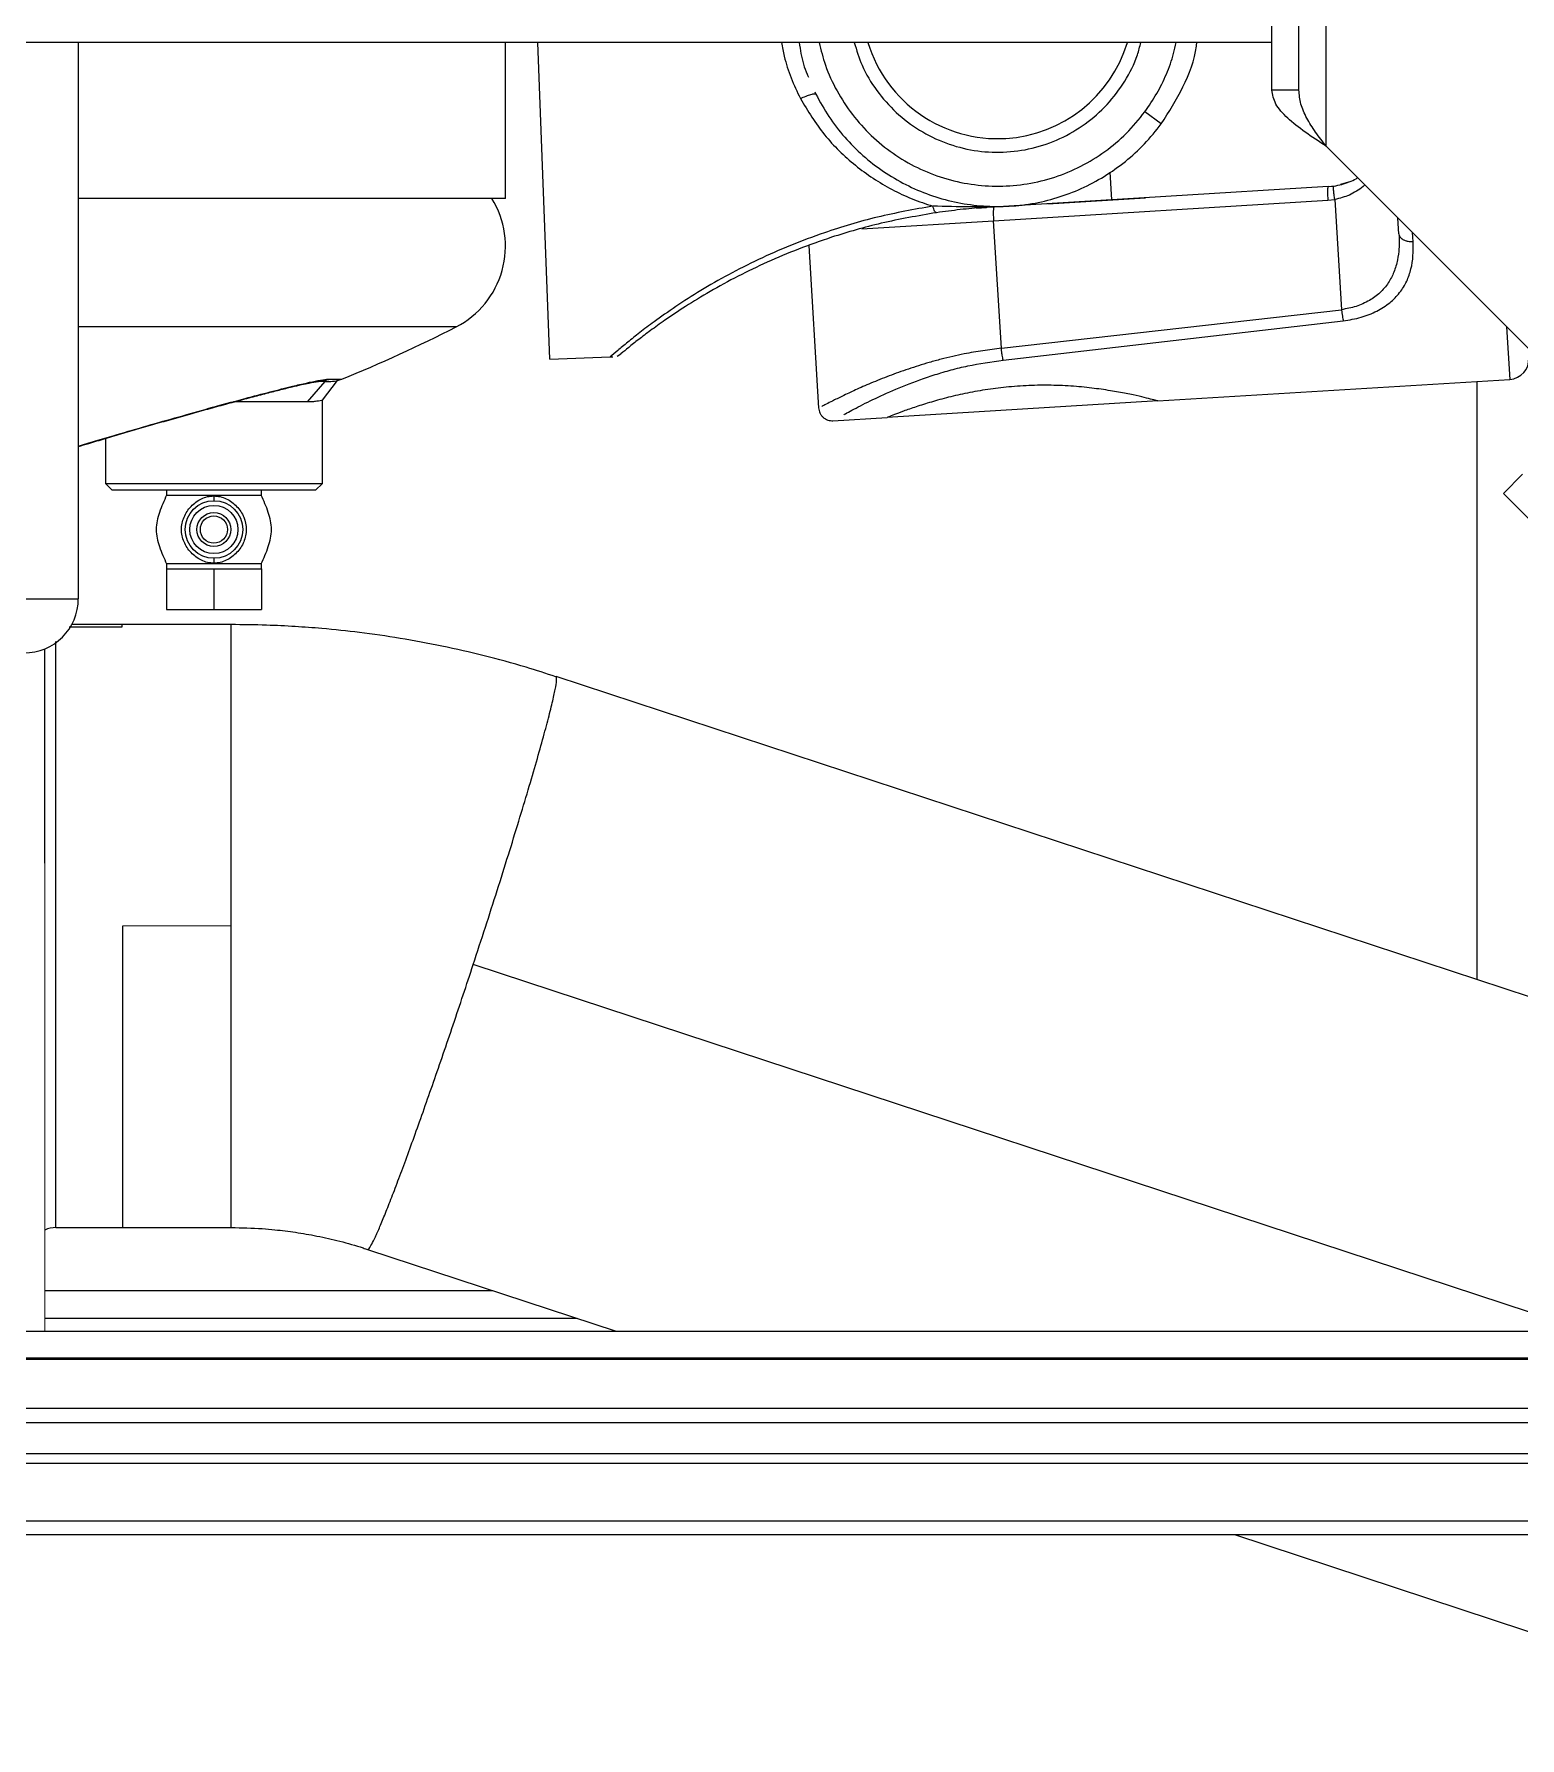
# Model space of a CAD drawing. Header units: millimetres. Extents: x -16985 to -606, y 2122 to 9380.
# Drawn here: x -10099.3 to -9880.2, y 4728.2 to 4979.4 of the extents above; entities that cross this region are included whole.
import ezdxf

# ---------------------------------------------------------------- set-up
doc = ezdxf.new("R2010")
doc.units = ezdxf.units.MM
doc.linetypes.add('K5LT32768', pattern=[0])
doc.linetypes.add('K5LT_THIN', pattern=[0])

msp = doc.modelspace()

# ---------------------------------------------------------------- linework, layer by layer
at = {"color": 7, "linetype": 'K5LT_THIN', "lineweight": 18}
for p, q in [((-9908.77, 4962.9), (-9908.77, 5047.69)), ((-9916.77, 4971.19), (-9916.77, 4980.69)), ((-9912.77, 4971.19), (-9912.77, 4980.69)), ((-9916.77, 4978.19), (-11199.55, 4978.19)), ((-10092.8, 4978.19), (-10092.8, 4896.19)), ((-10029.8, 4955.19), (-10029.8, 4978.19)), ((-10023.27, 4931.49), (-10025.03, 4978.19)), ((-10023.27, 4931.49), (-10025.03, 4978.19)), ((-9912.77, 4971.19), (-9916.77, 4971.19)), ((-9933.09, 4966.18), (-9935.5, 4967.96)), ((-9877.16, 4931.29), (-9908.77, 4962.9)), ((-9940.65, 4959.06), (-9940.4, 4954.99)), ((-9908.46, 4956.94), (-9956.35, 4954.01)), ((-9908.46, 4956.94), (-9956.35, 4954.01)), ((-9907.96, 4957), (-9907.61, 4957.03)), ((-9907.96, 4957), (-9907.61, 4957.03)), ((-10029.8, 4955.19), (-10092.8, 4955.19)), ((-9957.81, 4951.92), (-9908.51, 4954.94)), ((-9957.81, 4951.92), (-9908.51, 4954.94)), ((-9956.36, 4954.01), (-9955.73, 4954.05)), ((-9949.81, 4954.41), (-9935.41, 4955.3)), ((-9908.51, 4954.94), (-9907.49, 4955.04)), ((-9908.51, 4954.94), (-9907.49, 4955.04)), ((-9907.49, 4955.04), (-9906.5, 4938.8)), ((-9907.49, 4955.04), (-9906.5, 4938.8)), ((-9960.3, 4953.77), (-9958.85, 4953.86)), ((-9956.66, 4933.11), (-9957.81, 4951.92)), ((-9956.66, 4933.11), (-9957.81, 4951.92)), ((-9898.02, 4949.99), (-9898.16, 4952.29)), ((-9898.02, 4949.99), (-9898.16, 4952.29)), ((-9897.98, 4949.76), (-9898, 4948.08)), ((-9897.98, 4949.76), (-9898, 4948.08)), ((-9895.94, 4948.82), (-9896.02, 4950.16)), ((-9895.94, 4948.82), (-9896.02, 4950.16)), ((-9985.07, 4948.27), (-9983.61, 4924.29)), ((-9985.07, 4948.27), (-9983.61, 4924.29)), ((-9956.66, 4933.11), (-9906.5, 4938.8)), ((-9956.66, 4933.11), (-9906.5, 4938.8)), ((-9956.38, 4931.37), (-9906.22, 4937.15)), ((-9956.38, 4931.37), (-9906.22, 4937.15)), ((-10023.27, 4931.49), (-10014.35, 4931.83)), ((-10023.27, 4931.49), (-10014.35, 4931.83)), ((-10014.35, 4931.83), (-10013.96, 4931.84)), ((-10014.35, 4931.83), (-10013.96, 4931.84)), ((-10013.32, 4931.97), (-10012.76, 4932.3)), ((-10056.44, 4928.19), (-10059.02, 4925.19)), ((-10055.83, 4928.19), (-10057.84, 4928.19)), ((-10056.8, 4925.45), (-10054.56, 4928.35)), ((-9933.58, 4925.35), (-9881.67, 4928.53)), ((-9933.58, 4925.35), (-9881.67, 4928.53)), ((-9886.55, 4928.23), (-9886.55, 4840.02)), ((-10059.02, 4925.19), (-10069.89, 4925.19)), ((-10056.8, 4913.19), (-10056.8, 4925.45)), ((-9933.58, 4925.35), (-9973.5, 4922.91)), ((-9981.49, 4922.42), (-9973.5, 4922.91)), ((-9981.49, 4922.42), (-9973.5, 4922.91)), ((-10088.8, 4919.81), (-10088.8, 4913.19)), ((-9882.62, 4911.7), (-9879.79, 4914.53)), ((-10088.8, 4913.19), (-10087.8, 4912.19)), ((-10088.8, 4913.19), (-10056.8, 4913.19)), ((-10057.8, 4912.19), (-10087.8, 4912.19)), ((-10079.8, 4912.19), (-10079.8, 4911.39)), ((-10072.8, 4911.39), (-10079.72, 4911.39)), ((-10072.8, 4911.34), (-10072.8, 4911.39)), ((-10065.85, 4911.39), (-10072.8, 4911.39)), ((-10065.8, 4911.39), (-10065.8, 4912.19)), ((-10057.8, 4912.19), (-10056.8, 4913.19)), ((-9862.39, 4891.47), (-9882.62, 4911.7)), ((-10079.8, 4901.39), (-10079.8, 4900.59)), ((-10079.76, 4901.39), (-10072.8, 4901.39)), ((-10072.8, 4902.14), (-10072.8, 4901.43)), ((-10072.8, 4901.43), (-10072.8, 4901.39)), ((-10072.8, 4901.39), (-10065.89, 4901.39)), ((-10065.8, 4900.59), (-10065.8, 4901.39)), ((-10079.8, 4900.59), (-10079.8, 4894.59)), ((-10079.8, 4900.59), (-10076.3, 4900.59)), ((-10076.3, 4900.59), (-10072.8, 4900.59)), ((-10072.8, 4900.59), (-10072.8, 4894.59)), ((-10072.8, 4900.59), (-10069.3, 4900.59)), ((-10069.3, 4900.59), (-10065.8, 4900.59)), ((-10065.8, 4900.59), (-10065.8, 4894.59)), ((-10100.8, 4896.19), (-10092.8, 4896.19)), ((-10079.8, 4894.59), (-10072.8, 4894.59)), ((-10072.8, 4894.59), (-10065.8, 4894.59)), ((-10086.31, 4892.37), (-10093.78, 4892.36)), ((-10070.24, 4892.37), (-10086.31, 4892.37)), ((-9803.44, 4812.67), (-10022.34, 4884.7)), ((-10070.24, 4847.94), (-10086.29, 4847.93)), ((-10096.13, 4803.46), (-10086.28, 4803.47)), ((-10086.28, 4803.47), (-10070.23, 4803.47)), ((-10050.13, 4800.25), (-10013.46, 4788.19)), ((-10097.73, 4794.19), (-10031.69, 4794.19)), ((-11161.16, 4788.19), (-9465.95, 4788.19)), ((-9604.81, 4784.19), (-11139.55, 4784.19)), ((-9604.81, 4784.02), (-11139.55, 4784.02)), ((-9413.55, 4770.09), (-11213.55, 4770.09)), ((-9413.55, 4768.7), (-11213.55, 4768.7)), ((-9413.55, 4760.19), (-11213.55, 4760.19)), ((-11213.55, 4758.19), (-9413.55, 4758.19)), ((-9922.29, 4758.19), (-9831.23, 4728.22))]:
    msp.add_line(p, q, dxfattribs=at)
at = {"color": 8, "linetype": 'K5LT32768', "lineweight": 15, "true_color": 0x808080}
for p, q in [((-9984.18, 4970.93), (-9984.02, 4970.58)), ((-9984.18, 4970.93), (-9984.02, 4970.58)), ((-9908.46, 4956.94), (-9907.96, 4957)), ((-9908.46, 4956.94), (-9907.96, 4957)), ((-9905.46, 4957.6), (-9906.66, 4957.28)), ((-9905.46, 4957.6), (-9906.66, 4957.28)), ((-9977.22, 4950.73), (-9957.81, 4951.92)), ((-9977.22, 4950.73), (-9957.81, 4951.92)), ((-10037.07, 4936.28), (-10092.8, 4936.28)), ((-9882.15, 4936.28), (-9881.68, 4928.53)), ((-9882.15, 4936.28), (-9881.68, 4928.53)), ((-10056.01, 4928.55), (-10053.95, 4928.55)), ((-9983.58, 4924.31), (-9983.61, 4924.3)), ((-9983.58, 4924.31), (-9983.61, 4924.3)), ((-10094.15, 4892.05), (-10086.31, 4892.05)), ((-10086.31, 4892.05), (-10086.31, 4892.37)), ((-9870.34, 4788.19), (-10034.56, 4842.23)), ((-10097.73, 4790.09), (-10019.23, 4790.09)), ((-9604.81, 4776.77), (-11213.55, 4776.77)), ((-9604.81, 4774.66), (-11213.55, 4774.66))]:
    msp.add_line(p, q, dxfattribs=at)
at = {"color": 7, "linetype": 'K5LT_THIN', "const_width": 0.18}
for points in [[(-9895.94, 4948.82), (-9896.33, 4948.82), (-9896.71, 4948.87), (-9897.06, 4948.97), (-9897.38, 4949.11), (-9897.64, 4949.29), (-9897.83, 4949.5), (-9897.96, 4949.74), (-9898.02, 4949.99)], [(-9895.94, 4948.82), (-9896.33, 4948.82), (-9896.71, 4948.87), (-9897.06, 4948.97), (-9897.38, 4949.11), (-9897.64, 4949.29), (-9897.83, 4949.5), (-9897.96, 4949.74), (-9898.02, 4949.99)], [(-10055.83, 4928.19), (-10055.59, 4928.19), (-10055.53, 4928.2)], [(-10072.8, 4911.34), (-10072.8, 4911.19), (-10072.8, 4911.05), (-10072.8, 4910.93), (-10072.8, 4910.83), (-10072.8, 4910.75), (-10072.8, 4910.69), (-10072.8, 4910.65), (-10072.8, 4910.64)], [(-10097.73, 4788.19), (-10097.73, 4789.08), (-10097.73, 4790.67), (-10097.73, 4792.61), (-10097.73, 4794.87), (-10097.73, 4797.44), (-10097.73, 4800.31), (-10097.73, 4803.46), (-10097.73, 4806.86), (-10097.73, 4810.51), (-10097.73, 4814.38), (-10097.73, 4818.45), (-10097.74, 4822.68), (-10097.74, 4827.07), (-10097.74, 4831.58), (-10097.74, 4836.18), (-10097.74, 4840.85), (-10097.74, 4845.57), (-10097.74, 4850.3), (-10097.74, 4855.01), (-10097.75, 4859.68), (-10097.75, 4864.29), (-10097.75, 4868.79), (-10097.75, 4873.18), (-10097.75, 4877.42), (-10097.75, 4881.48), (-10097.75, 4885.35), (-10097.75, 4888.79)]]:
    msp.add_lwpolyline(points, dxfattribs=at)
at = {"color": 7, "linetype": 'K5LT_THIN', "lineweight": 18}
for radius in [4.25, 3.55, 2.5, 2]:
    msp.add_circle((-10072.8, 4906.39), radius, dxfattribs=at)
for centre, radius, start, end in [((-9957.2, 4984.02), 20, 196.952, 273.5002), ((-9957.2, 4984.02), 20, 273.4998, 343.048), ((-10043.15, 4948.16), 13.35, 297.1225, 31.7714), ((-10132.8, 5123.19), 210, 292.0542, 297.1225), ((-9881.86, 4931.52), 3, 273.5187, 3.5), ((-10057.84, 4932.95), 4.76, 270.0175, 292.6121), ((-10055.83, 4933.19), 5, 284.2178, 292.0542), ((-10100.8, 4896.19), 8, 270, 0), ((-10096.11, 4799.46), 4, 89.9239, 114.2722)]:
    msp.add_arc(centre, radius, start, end, dxfattribs=at)
for points, knots in [([(-9989.07, 4978.19), (-9988.95, 4977.51), (-9988.63, 4975.73), (-9987.73, 4972.94), (-9986.78, 4970.94), (-9986.3, 4969.94)], [0, 0, 0, 0, 0.235458, 0.617704, 1, 1, 1, 1]), ([(-9989.07, 4978.19), (-9988.95, 4977.51), (-9988.63, 4975.73), (-9987.73, 4972.94), (-9986.78, 4970.94), (-9986.3, 4969.94)], [0, 0, 0, 0, 0.235458, 0.617704, 1, 1, 1, 1]), ([(-9983.52, 4978.19), (-9983.25, 4977.07), (-9982.65, 4974.6), (-9980.98, 4971.02), (-9978.71, 4967.52), (-9975.92, 4964.41), (-9972.69, 4961.77), (-9969.09, 4959.65), (-9965.21, 4958.12), (-9961.13, 4957.2), (-9956.97, 4956.91), (-9952.81, 4957.27), (-9948.75, 4958.26), (-9944.89, 4959.87), (-9941.34, 4962.05), (-9938.12, 4964.72), (-9936.37, 4966.88), (-9935.5, 4967.96)], [0, 0, 0, 0, 0.055953, 0.123385, 0.190817, 0.258249, 0.325681, 0.393113, 0.460544, 0.527976, 0.595408, 0.66284, 0.730272, 0.797704, 0.865136, 0.932568, 1, 1, 1, 1]), ([(-9983.52, 4978.19), (-9983.25, 4977.07), (-9982.65, 4974.6), (-9980.98, 4971.02), (-9978.71, 4967.52), (-9975.92, 4964.41), (-9972.69, 4961.77), (-9969.09, 4959.65), (-9965.21, 4958.12), (-9961.13, 4957.2), (-9956.97, 4956.91), (-9952.81, 4957.27), (-9948.75, 4958.26), (-9944.89, 4959.87), (-9941.34, 4962.05), (-9938.12, 4964.72), (-9936.37, 4966.88), (-9935.5, 4967.96)], [0, 0, 0, 0, 0.055953, 0.123385, 0.190817, 0.258249, 0.325681, 0.393113, 0.460544, 0.527976, 0.595408, 0.66284, 0.730272, 0.797704, 0.865136, 0.932568, 1, 1, 1, 1]), ([(-9978.35, 4978.19), (-9978.01, 4977.05), (-9977.25, 4974.54), (-9975.12, 4971.04), (-9972.26, 4967.78), (-9968.8, 4965.16), (-9964.9, 4963.26), (-9960.7, 4962.15), (-9956.37, 4961.89), (-9952.07, 4962.48), (-9947.97, 4963.9), (-9944.22, 4966.09), (-9940.96, 4968.96), (-9938.37, 4972.43), (-9936.72, 4975.56), (-9936.24, 4977.58), (-9936.1, 4978.19)], [0, 0, 0, 0, 0.061938, 0.137374, 0.212809, 0.288244, 0.363679, 0.439115, 0.51455, 0.589985, 0.66542, 0.740856, 0.816291, 0.891726, 0.967161, 1, 1, 1, 1]), ([(-9978.35, 4978.19), (-9978.01, 4977.05), (-9977.25, 4974.54), (-9975.12, 4971.04), (-9972.26, 4967.78), (-9968.8, 4965.16), (-9964.9, 4963.26), (-9960.7, 4962.15), (-9956.37, 4961.89), (-9952.07, 4962.48), (-9947.97, 4963.9), (-9944.22, 4966.09), (-9940.96, 4968.96), (-9938.37, 4972.43), (-9936.72, 4975.56), (-9936.24, 4977.58), (-9936.1, 4978.19)], [0, 0, 0, 0, 0.061938, 0.137374, 0.212809, 0.288244, 0.363679, 0.439115, 0.51455, 0.589985, 0.66542, 0.740856, 0.816291, 0.891726, 0.967161, 1, 1, 1, 1]), ([(-9935.5, 4967.96), (-9934.89, 4968.85), (-9933.67, 4970.61), (-9932.28, 4973.52), (-9931.33, 4976.06), (-9931, 4977.65), (-9930.89, 4978.19)], [0, 0, 0, 0, 0.284735, 0.569469, 0.854204, 1, 1, 1, 1]), ([(-9935.5, 4967.96), (-9934.89, 4968.85), (-9933.67, 4970.61), (-9932.28, 4973.52), (-9931.33, 4976.06), (-9931, 4977.65), (-9930.89, 4978.19)], [0, 0, 0, 0, 0.284735, 0.569469, 0.854204, 1, 1, 1, 1]), ([(-9933.09, 4966.18), (-9931.96, 4967.96), (-9929.7, 4971.53), (-9928.08, 4975.74), (-9927.85, 4978.01), (-9927.83, 4978.19)], [0, 0, 0, 0, 0.480275, 0.96055, 1, 1, 1, 1]), ([(-9933.09, 4966.18), (-9931.96, 4967.96), (-9929.7, 4971.53), (-9928.08, 4975.74), (-9927.85, 4978.01), (-9927.83, 4978.19)], [0, 0, 0, 0, 0.480275, 0.96055, 1, 1, 1, 1]), ([(-9986.3, 4969.94), (-9986.01, 4970.06), (-9985.43, 4970.32), (-9984.7, 4970.57), (-9984.18, 4970.67), (-9984.07, 4970.61), (-9984.02, 4970.58)], [0, 0, 0, 0, 0.242843, 0.499999, 0.757157, 1, 1, 1, 1]), ([(-9986.3, 4969.94), (-9986.01, 4970.06), (-9985.43, 4970.32), (-9984.7, 4970.57), (-9984.18, 4970.67), (-9984.07, 4970.61), (-9984.02, 4970.58)], [0, 0, 0, 0, 0.242843, 0.499999, 0.757157, 1, 1, 1, 1]), ([(-9986.3, 4969.94), (-9985.18, 4968.1), (-9982.95, 4964.42), (-9979.06, 4960.68), (-9975.6, 4958.14), (-9972.8, 4956.49), (-9969.87, 4955.1), (-9967.8, 4954.41), (-9966.77, 4954.07)], [0, 0, 0, 0, 0.249832, 0.499688, 0.625034, 0.749849, 0.875483, 1, 1, 1, 1]), ([(-9986.3, 4969.94), (-9985.18, 4968.1), (-9982.95, 4964.42), (-9979.06, 4960.68), (-9975.6, 4958.14), (-9972.8, 4956.49), (-9969.87, 4955.1), (-9967.8, 4954.41), (-9966.77, 4954.07)], [0, 0, 0, 0, 0.249832, 0.499688, 0.625034, 0.749849, 0.875483, 1, 1, 1, 1]), ([(-9908.77, 4962.9), (-9909.3, 4963.59), (-9910.34, 4964.97), (-9911.67, 4967.05), (-9912.59, 4969.12), (-9912.71, 4970.5), (-9912.77, 4971.19)], [0, 0, 0, 0, 0.250001, 0.5, 0.749999, 1, 1, 1, 1]), ([(-9907.49, 4955.04), (-9907.52, 4955.29), (-9907.58, 4955.67), (-9907.62, 4956.13), (-9907.65, 4956.45), (-9907.66, 4956.71), (-9907.65, 4956.96), (-9907.63, 4957), (-9907.61, 4957.03)], [0, 0, 0, 0, 0.239558, 0.368427, 0.500002, 0.631577, 0.760445, 1, 1, 1, 1]), ([(-9907.49, 4955.04), (-9907.52, 4955.29), (-9907.58, 4955.67), (-9907.62, 4956.13), (-9907.65, 4956.45), (-9907.66, 4956.71), (-9907.65, 4956.96), (-9907.63, 4957), (-9907.61, 4957.03)], [0, 0, 0, 0, 0.239558, 0.368427, 0.500002, 0.631577, 0.760445, 1, 1, 1, 1]), ([(-9903.07, 4957.21), (-9903.15, 4957.12), (-9903.49, 4956.76), (-9904.27, 4956.26), (-9905.6, 4955.51), (-9906.74, 4955.23), (-9907.49, 4955.04)], [0, 0, 0, 0, 0.073503, 0.325891, 0.562781, 1, 1, 1, 1]), ([(-9903.07, 4957.21), (-9903.15, 4957.12), (-9903.49, 4956.76), (-9904.27, 4956.26), (-9905.6, 4955.51), (-9906.74, 4955.23), (-9907.49, 4955.04)], [0, 0, 0, 0, 0.073503, 0.325891, 0.562781, 1, 1, 1, 1]), ([(-9966.77, 4954.07), (-9969.52, 4953.58), (-9975, 4952.59), (-9981.97, 4950.48), (-9987.79, 4948.31), (-9992.52, 4946.22), (-9996.95, 4943.97), (-10001.04, 4941.62), (-10004.73, 4939.26), (-10007.69, 4937.17), (-10010.02, 4935.41), (-10011.81, 4933.98), (-10013.29, 4932.75), (-10014, 4932.13), (-10014.35, 4931.83)], [0, 0, 0, 0, 0.124949, 0.249897, 0.333584, 0.417015, 0.499855, 0.583537, 0.666849, 0.749875, 0.81262, 0.874964, 0.937662, 1, 1, 1, 1]), ([(-9966.77, 4954.07), (-9969.52, 4953.58), (-9975, 4952.59), (-9981.97, 4950.48), (-9987.79, 4948.31), (-9992.52, 4946.22), (-9996.95, 4943.97), (-10001.04, 4941.62), (-10004.73, 4939.26), (-10007.69, 4937.17), (-10010.02, 4935.41), (-10011.81, 4933.98), (-10013.29, 4932.75), (-10014, 4932.13), (-10014.35, 4931.83)], [0, 0, 0, 0, 0.124949, 0.249897, 0.333584, 0.417015, 0.499855, 0.583537, 0.666849, 0.749875, 0.81262, 0.874964, 0.937662, 1, 1, 1, 1]), ([(-9966.23, 4953.1), (-9966.27, 4953.11), (-9966.35, 4953.13), (-9966.5, 4953.33), (-9966.64, 4953.64), (-9966.73, 4953.93), (-9966.77, 4954.07)], [0, 0, 0, 0, 0.245492, 0.500001, 0.754509, 1, 1, 1, 1]), ([(-9966.23, 4953.1), (-9966.27, 4953.11), (-9966.35, 4953.13), (-9966.5, 4953.33), (-9966.64, 4953.64), (-9966.73, 4953.93), (-9966.77, 4954.07)], [0, 0, 0, 0, 0.245492, 0.500001, 0.754509, 1, 1, 1, 1]), ([(-9966.23, 4953.1), (-9968.96, 4952.63), (-9974.26, 4951.71), (-9981.02, 4949.76), (-9986.6, 4947.77), (-9991.21, 4945.83), (-9995.59, 4943.72), (-9999.63, 4941.51), (-10003.25, 4939.3), (-10006.14, 4937.36), (-10008.42, 4935.72), (-10010.2, 4934.37), (-10011.69, 4933.19), (-10012.4, 4932.6), (-10012.76, 4932.3)], [0, 0, 0, 0, 0.129035, 0.249956, 0.334351, 0.417651, 0.499976, 0.586852, 0.6699, 0.749959, 0.813123, 0.874988, 0.937495, 1, 1, 1, 1]), ([(-9966.23, 4953.1), (-9968.96, 4952.63), (-9974.26, 4951.71), (-9981.02, 4949.76), (-9986.6, 4947.77), (-9991.21, 4945.83), (-9995.59, 4943.72), (-9999.63, 4941.51), (-10003.25, 4939.3), (-10006.14, 4937.36), (-10008.42, 4935.72), (-10010.2, 4934.37), (-10011.69, 4933.19), (-10012.4, 4932.6), (-10012.76, 4932.3)], [0, 0, 0, 0, 0.129035, 0.249956, 0.334351, 0.417651, 0.499976, 0.586852, 0.6699, 0.749959, 0.813123, 0.874988, 0.937495, 1, 1, 1, 1]), ([(-9957.86, 4953.94), (-9958.36, 4953.92), (-9959.91, 4953.84), (-9962.68, 4953.58), (-9965.05, 4953.26), (-9966.23, 4953.1)], [0, 0, 0, 0, 0.19526, 0.599764, 1, 1, 1, 1]), ([(-9958.14, 4953.93), (-9958.55, 4953.9), (-9960, 4953.83), (-9962.68, 4953.58), (-9965.05, 4953.26), (-9966.23, 4953.1)], [0, 0, 0, 0, 0.165507, 0.584966, 1, 1, 1, 1]), ([(-9906.22, 4937.15), (-9905.33, 4937.3), (-9903.56, 4937.6), (-9901.22, 4938.55), (-9899.3, 4939.78), (-9897.84, 4941.28), (-9896.81, 4942.97), (-9896.19, 4944.79), (-9895.89, 4946.74), (-9895.92, 4948.11), (-9895.94, 4948.82)], [0, 0, 0, 0, 0.124858, 0.249772, 0.374711, 0.4997, 0.62476, 0.749826, 0.87112, 1, 1, 1, 1]), ([(-9906.22, 4937.15), (-9905.33, 4937.3), (-9903.56, 4937.6), (-9901.22, 4938.55), (-9899.3, 4939.78), (-9897.84, 4941.28), (-9896.81, 4942.97), (-9896.19, 4944.79), (-9895.89, 4946.74), (-9895.92, 4948.11), (-9895.94, 4948.82)], [0, 0, 0, 0, 0.124858, 0.249772, 0.374711, 0.4997, 0.62476, 0.749826, 0.87112, 1, 1, 1, 1]), ([(-9906.5, 4938.8), (-9906.47, 4938.64), (-9906.43, 4938.32), (-9906.36, 4937.86), (-9906.29, 4937.45), (-9906.25, 4937.25), (-9906.22, 4937.15)], [0, 0, 0, 0, 0.249985, 0.499971, 0.749972, 1, 1, 1, 1]), ([(-9906.5, 4938.8), (-9906.47, 4938.64), (-9906.43, 4938.32), (-9906.36, 4937.86), (-9906.29, 4937.45), (-9906.25, 4937.25), (-9906.22, 4937.15)], [0, 0, 0, 0, 0.249985, 0.499971, 0.749972, 1, 1, 1, 1]), ([(-9956.38, 4931.37), (-9956.41, 4931.46), (-9956.45, 4931.66), (-9956.53, 4932.08), (-9956.6, 4932.57), (-9956.64, 4932.93), (-9956.66, 4933.11)], [0, 0, 0, 0, 0.249992, 0.499974, 0.74998, 1, 1, 1, 1]), ([(-9956.38, 4931.37), (-9956.41, 4931.46), (-9956.45, 4931.66), (-9956.53, 4932.08), (-9956.6, 4932.57), (-9956.64, 4932.93), (-9956.66, 4933.11)], [0, 0, 0, 0, 0.249992, 0.499974, 0.74998, 1, 1, 1, 1]), ([(-10092.8, 4918.62), (-10092.3, 4918.78), (-10091.04, 4919.15), (-10088.82, 4919.81), (-10086.23, 4920.57), (-10083.55, 4921.35), (-10080.83, 4922.14), (-10078.09, 4922.92), (-10075.36, 4923.69), (-10072.69, 4924.43), (-10070.09, 4925.14), (-10067.61, 4925.81), (-10065.29, 4926.42), (-10063.16, 4926.96), (-10061.34, 4927.41), (-10059.87, 4927.75), (-10058.81, 4927.98), (-10058.09, 4928.12), (-10057.69, 4928.19), (-10057.65, 4928.19), (-10057.63, 4928.19)], [0, 0, 0, 0, 0.046812, 0.116794, 0.185876, 0.253835, 0.320609, 0.386316, 0.451169, 0.514942, 0.578234, 0.640711, 0.702129, 0.762389, 0.821377, 0.870978, 0.916794, 0.953408, 0.980916, 1, 1, 1, 1]), ([(-10056.44, 4928.19), (-10055.89, 4928.22), (-10054.79, 4928.28), (-10054.64, 4928.33), (-10054.57, 4928.35)], [0, 0, 0, 0, 0.499179, 1, 1, 1, 1]), ([(-9933.58, 4925.35), (-9933.63, 4925.36), (-9933.73, 4925.39), (-9934.57, 4925.61), (-9935.88, 4925.93), (-9937.66, 4926.33), (-9939.91, 4926.76), (-9942.56, 4927.17), (-9945.59, 4927.5), (-9948.82, 4927.67), (-9952.2, 4927.66), (-9955.49, 4927.45), (-9958.7, 4927.06), (-9961.69, 4926.53), (-9964.5, 4925.89), (-9967.06, 4925.18), (-9969.31, 4924.47), (-9971.15, 4923.82), (-9972.52, 4923.3), (-9973.35, 4922.97), (-9973.46, 4922.93), (-9973.5, 4922.91)], [0, 0, 0, 0, 0.050963, 0.103451, 0.154401, 0.206746, 0.259297, 0.313287, 0.367253, 0.422887, 0.474993, 0.52876, 0.57857, 0.629785, 0.680456, 0.732458, 0.78573, 0.840512, 0.89422, 0.949624, 1, 1, 1, 1]), ([(-9933.58, 4925.35), (-9933.63, 4925.36), (-9933.73, 4925.39), (-9934.57, 4925.61), (-9935.88, 4925.93), (-9937.66, 4926.33), (-9939.91, 4926.76), (-9942.56, 4927.17), (-9945.59, 4927.5), (-9948.82, 4927.67), (-9952.2, 4927.66), (-9955.49, 4927.45), (-9958.7, 4927.06), (-9961.69, 4926.53), (-9964.5, 4925.89), (-9967.06, 4925.18), (-9969.31, 4924.47), (-9971.15, 4923.82), (-9972.52, 4923.3), (-9973.35, 4922.97), (-9973.46, 4922.93), (-9973.5, 4922.91)], [0, 0, 0, 0, 0.050963, 0.103451, 0.154401, 0.206746, 0.259297, 0.313287, 0.367253, 0.422887, 0.474993, 0.52876, 0.57857, 0.629785, 0.680456, 0.732458, 0.78573, 0.840512, 0.89422, 0.949624, 1, 1, 1, 1]), ([(-10056.8, 4925.45), (-10056.8, 4925.45), (-10056.78, 4925.45), (-10056.91, 4925.42), (-10057.28, 4925.34), (-10057.89, 4925.26), (-10058.47, 4925.2), (-10058.86, 4925.19), (-10059.02, 4925.19)], [0, 0, 0, 0, 0.000946, 0.227236, 0.500679, 0.720262, 0.886705, 1, 1, 1, 1]), ([(-9983.61, 4924.32), (-9983.57, 4924.07), (-9983.51, 4923.68), (-9983.23, 4923.23), (-9982.96, 4922.92), (-9982.62, 4922.68), (-9982.14, 4922.45), (-9981.74, 4922.43), (-9981.49, 4922.42)], [0, 0, 0, 0, 0.238819, 0.367644, 0.499343, 0.631138, 0.76024, 1, 1, 1, 1]), ([(-9983.61, 4924.32), (-9983.57, 4924.07), (-9983.51, 4923.68), (-9983.23, 4923.23), (-9982.96, 4922.92), (-9982.62, 4922.68), (-9982.14, 4922.45), (-9981.74, 4922.43), (-9981.49, 4922.42)], [0, 0, 0, 0, 0.238819, 0.367644, 0.499343, 0.631138, 0.76024, 1, 1, 1, 1]), ([(-10079.78, 4911.45), (-10080.15, 4910.62), (-10080.89, 4909.01), (-10081.51, 4906.39), (-10080.89, 4903.77), (-10080.15, 4902.16), (-10079.78, 4901.33)], [0, 0, 0, 0, 0.257696, 0.5, 0.742304, 1, 1, 1, 1]), ([(-10072.8, 4901.43), (-10073.12, 4901.45), (-10073.75, 4901.49), (-10074.94, 4901.93), (-10076.25, 4902.9), (-10077.3, 4904.51), (-10077.72, 4906.39), (-10077.3, 4908.26), (-10076.25, 4909.88), (-10074.94, 4910.84), (-10073.75, 4911.28), (-10073.12, 4911.32), (-10072.8, 4911.34)], [0, 0, 0, 0, 0.062045, 0.124543, 0.250846, 0.377384, 0.500002, 0.62263, 0.749161, 0.875454, 0.937962, 1, 1, 1, 1]), ([(-10072.8, 4911.34), (-10072.49, 4911.32), (-10071.86, 4911.28), (-10070.66, 4910.84), (-10069.36, 4909.88), (-10068.3, 4908.26), (-10067.89, 4906.39), (-10068.3, 4904.51), (-10069.36, 4902.9), (-10070.66, 4901.93), (-10071.86, 4901.49), (-10072.49, 4901.45), (-10072.8, 4901.43)], [0, 0, 0, 0, 0.062032, 0.124539, 0.250826, 0.377379, 0.500013, 0.622635, 0.749174, 0.875467, 0.937955, 1, 1, 1, 1]), ([(-10065.83, 4901.33), (-10065.45, 4902.16), (-10064.72, 4903.77), (-10064.1, 4906.39), (-10064.72, 4909.01), (-10065.45, 4910.62), (-10065.83, 4911.45)], [0, 0, 0, 0, 0.257696, 0.5, 0.742304, 1, 1, 1, 1]), ([(-10022.35, 4884.67), (-10023.81, 4885.15), (-10027.31, 4886.3), (-10032.92, 4887.8), (-10039.13, 4889.23), (-10045.26, 4890.37), (-10051.17, 4891.22), (-10056.32, 4891.77), (-10060.89, 4892.1), (-10065.36, 4892.32), (-10068.53, 4892.35), (-10070.29, 4892.37)], [0, 0, 0, 0, 0.09458, 0.22667, 0.357575, 0.486288, 0.610194, 0.724448, 0.805186, 0.891996, 1, 1, 1, 1]), ([(-10070.24, 4803.47), (-10068.71, 4803.44), (-10066.57, 4803.4), (-10063.4, 4803.12), (-10060.71, 4802.79), (-10057.51, 4802.24), (-10054.18, 4801.46), (-10051.69, 4800.79), (-10050.35, 4800.31), (-10050.13, 4800.24)], [0, 0, 0, 0, 0.223862, 0.314592, 0.465313, 0.622058, 0.790473, 0.966584, 1, 1, 1, 1])]:
    msp.add_open_spline(points, degree=3, knots=knots, dxfattribs=at)
at = {"color": 8, "linetype": 'K5LT32768', "lineweight": 15, "true_color": 0x808080}
for points, knots in [([(-9986.46, 4978.19), (-9986.39, 4977.64), (-9986.2, 4976.04), (-9985.66, 4974.34), (-9985.17, 4973.23), (-9985.11, 4973.09)], [0, 0, 0, 0, 0.310063, 0.914997, 1, 1, 1, 1]), ([(-9986.46, 4978.19), (-9986.39, 4977.64), (-9986.2, 4976.04), (-9985.66, 4974.34), (-9985.17, 4973.23), (-9985.11, 4973.09)], [0, 0, 0, 0, 0.310063, 0.914997, 1, 1, 1, 1]), ([(-9907.61, 4957.03), (-9907.22, 4957.1), (-9906.43, 4957.25), (-9905.34, 4957.63), (-9904.56, 4957.97), (-9904.19, 4958.2), (-9904.12, 4958.25)], [0, 0, 0, 0, 0.302895, 0.617977, 0.921341, 1, 1, 1, 1]), ([(-9907.61, 4957.03), (-9907.22, 4957.1), (-9906.43, 4957.25), (-9905.34, 4957.63), (-9904.56, 4957.97), (-9904.19, 4958.2), (-9904.12, 4958.25)], [0, 0, 0, 0, 0.302895, 0.617977, 0.921341, 1, 1, 1, 1]), ([(-9958.63, 4954.01), (-9959.52, 4953.99), (-9962.13, 4953.94), (-9964.93, 4954.02), (-9966.77, 4954.07)], [0, 0, 0, 0, 0.338522, 1, 1, 1, 1]), ([(-9958.63, 4954.01), (-9959.52, 4953.99), (-9962.13, 4953.94), (-9964.93, 4954.02), (-9966.77, 4954.07)], [0, 0, 0, 0, 0.338522, 1, 1, 1, 1]), ([(-9898.01, 4949.79), (-9898, 4949.73), (-9897.99, 4949.56), (-9897.98, 4949.21), (-9897.98, 4948.61), (-9898.02, 4947.55), (-9898.21, 4946.05), (-9898.69, 4944.36), (-9899.4, 4942.98), (-9900.14, 4942), (-9901.01, 4941.08), (-9902.34, 4940.11), (-9904.27, 4939.22), (-9905.76, 4938.94), (-9906.5, 4938.8)], [0, 0, 0, 0, 0.012984, 0.033261, 0.069468, 0.133981, 0.247618, 0.380678, 0.503762, 0.569666, 0.633278, 0.754479, 0.879114, 1, 1, 1, 1]), ([(-9898.01, 4949.79), (-9898, 4949.73), (-9897.99, 4949.56), (-9897.98, 4949.21), (-9897.98, 4948.61), (-9898.02, 4947.55), (-9898.21, 4946.05), (-9898.69, 4944.36), (-9899.4, 4942.98), (-9900.14, 4942), (-9901.01, 4941.08), (-9902.34, 4940.11), (-9904.27, 4939.22), (-9905.76, 4938.94), (-9906.5, 4938.8)], [0, 0, 0, 0, 0.012984, 0.033261, 0.069468, 0.133981, 0.247618, 0.380678, 0.503762, 0.569666, 0.633278, 0.754479, 0.879114, 1, 1, 1, 1]), ([(-9956.66, 4933.11), (-9957.58, 4933), (-9959.44, 4932.77), (-9961.82, 4932.35), (-9963.86, 4931.91), (-9965.58, 4931.49), (-9967.8, 4930.88), (-9970.41, 4930.06), (-9973.3, 4929.02), (-9975.92, 4927.96), (-9978.23, 4926.95), (-9980.13, 4926.05), (-9981.55, 4925.35), (-9982.47, 4924.89), (-9983.03, 4924.6), (-9983.11, 4924.55), (-9983.12, 4924.55)], [0, 0, 0, 0, 0.069802, 0.141781, 0.186759, 0.234043, 0.283654, 0.376629, 0.468854, 0.567206, 0.662725, 0.758538, 0.850697, 0.92286, 0.992475, 1, 1, 1, 1]), ([(-9956.66, 4933.11), (-9957.58, 4933), (-9959.44, 4932.77), (-9961.82, 4932.35), (-9963.86, 4931.91), (-9965.58, 4931.49), (-9967.8, 4930.88), (-9970.41, 4930.06), (-9973.3, 4929.02), (-9975.92, 4927.96), (-9978.23, 4926.95), (-9980.13, 4926.05), (-9981.55, 4925.35), (-9982.47, 4924.89), (-9983.03, 4924.6), (-9983.11, 4924.55), (-9983.12, 4924.55)], [0, 0, 0, 0, 0.069802, 0.141781, 0.186759, 0.234043, 0.283654, 0.376629, 0.468854, 0.567206, 0.662725, 0.758538, 0.850697, 0.92286, 0.992475, 1, 1, 1, 1]), ([(-9979.89, 4923.32), (-9979.82, 4923.37), (-9979.3, 4923.66), (-9977.5, 4924.62), (-9974.56, 4926.08), (-9970.84, 4927.7), (-9967.24, 4929.01), (-9964.09, 4929.93), (-9960.79, 4930.74), (-9958.15, 4931.12), (-9956.38, 4931.37)], [0, 0, 0, 0, 0.028849, 0.190654, 0.352487, 0.514318, 0.676197, 0.757774, 0.838271, 1, 1, 1, 1]), ([(-9979.89, 4923.32), (-9979.82, 4923.37), (-9979.3, 4923.66), (-9977.5, 4924.62), (-9974.56, 4926.08), (-9970.84, 4927.7), (-9967.24, 4929.01), (-9964.09, 4929.93), (-9960.79, 4930.74), (-9958.15, 4931.12), (-9956.38, 4931.37)], [0, 0, 0, 0, 0.028849, 0.190654, 0.352487, 0.514318, 0.676197, 0.757774, 0.838271, 1, 1, 1, 1]), ([(-10092.8, 4918.69), (-10091.97, 4918.94), (-10089.88, 4919.56), (-10086.05, 4920.69), (-10081.51, 4922.01), (-10076.92, 4923.31), (-10072.42, 4924.57), (-10068.26, 4925.7), (-10064.46, 4926.7), (-10061.44, 4927.46), (-10059.11, 4928.01), (-10057.35, 4928.38), (-10056.38, 4928.54), (-10056.06, 4928.55), (-10056.01, 4928.55)], [0, 0, 0, 0, 0.072658, 0.181566, 0.288842, 0.396076, 0.495851, 0.595583, 0.688295, 0.780939, 0.84748, 0.91395, 0.985837, 1, 1, 1, 1]), ([(-10070.24, 4847.94), (-10070.24, 4849.88), (-10070.24, 4853.76), (-10070.24, 4859.48), (-10070.24, 4865), (-10070.25, 4870.22), (-10070.25, 4875.07), (-10070.25, 4879.45), (-10070.25, 4883.3), (-10070.25, 4886.53), (-10070.25, 4889.11), (-10070.25, 4890.97), (-10070.25, 4892.15), (-10070.25, 4892.3), (-10070.25, 4892.37)], [0, 0, 0, 0, 0.083355, 0.166709, 0.250064, 0.333419, 0.416773, 0.500128, 0.583483, 0.666837, 0.750192, 0.833547, 0.916901, 1, 1, 1, 1]), ([(-10096.11, 4803.49), (-10096.11, 4803.48), (-10096.11, 4803.36), (-10096.11, 4803.84), (-10096.11, 4804.98), (-10096.11, 4806.93), (-10096.11, 4809.56), (-10096.11, 4812.86), (-10096.11, 4816.75), (-10096.11, 4821.18), (-10096.11, 4826.07), (-10096.12, 4831.32), (-10096.12, 4836.87), (-10096.12, 4842.6), (-10096.12, 4848.42), (-10096.12, 4854.23), (-10096.12, 4859.94), (-10096.12, 4865.44), (-10096.13, 4870.64), (-10096.13, 4875.45), (-10096.13, 4879.79), (-10096.13, 4883.59), (-10096.13, 4886.74), (-10096.13, 4888.86), (-10096.13, 4889.66), (-10096.13, 4889.88)], [0, 0, 0, 0, 0.00404, 0.050591, 0.097142, 0.143693, 0.190243, 0.236794, 0.283345, 0.329896, 0.376447, 0.422998, 0.469549, 0.5161, 0.56265, 0.609201, 0.655752, 0.702303, 0.748854, 0.795405, 0.841956, 0.888507, 0.935057, 0.981608, 1, 1, 1, 1]), ([(-10034.56, 4842.23), (-10033.95, 4844.07), (-10032.75, 4847.75), (-10031.01, 4853.19), (-10029.35, 4858.45), (-10027.82, 4863.43), (-10026.42, 4868.06), (-10025.2, 4872.24), (-10024.16, 4875.92), (-10023.34, 4879.02), (-10022.73, 4881.5), (-10022.35, 4883.3), (-10022.2, 4884.44), (-10022.3, 4884.6), (-10022.34, 4884.68)], [0, 0, 0, 0, 0.083675, 0.16735, 0.251025, 0.3347, 0.418375, 0.502051, 0.585726, 0.669401, 0.753076, 0.836751, 0.920426, 1, 1, 1, 1]), ([(-10086.29, 4847.93), (-10086.29, 4846.37), (-10086.29, 4843.24), (-10086.29, 4838.59), (-10086.29, 4834.05), (-10086.29, 4829.66), (-10086.29, 4825.48), (-10086.29, 4821.55), (-10086.28, 4817.91), (-10086.28, 4814.61), (-10086.28, 4811.68), (-10086.28, 4809.15), (-10086.28, 4807.05), (-10086.28, 4805.41), (-10086.28, 4804.26), (-10086.28, 4803.57), (-10086.28, 4803.52), (-10086.28, 4803.49)], [0, 0, 0, 0, 0.067253, 0.134506, 0.20176, 0.269013, 0.336266, 0.403519, 0.470773, 0.538026, 0.605279, 0.672532, 0.739785, 0.807039, 0.874292, 0.941545, 1, 1, 1, 1]), ([(-10070.23, 4803.5), (-10070.23, 4803.52), (-10070.23, 4803.58), (-10070.23, 4804.26), (-10070.23, 4805.42), (-10070.23, 4807.06), (-10070.23, 4809.15), (-10070.23, 4811.68), (-10070.23, 4814.61), (-10070.23, 4817.92), (-10070.23, 4821.55), (-10070.23, 4825.49), (-10070.23, 4829.67), (-10070.24, 4834.06), (-10070.24, 4838.6), (-10070.24, 4843.24), (-10070.24, 4846.37), (-10070.24, 4847.94)], [0, 0, 0, 0, 0.058457, 0.12571, 0.192963, 0.260216, 0.327469, 0.394722, 0.461975, 0.529229, 0.596482, 0.663735, 0.730988, 0.798241, 0.865494, 0.932747, 1, 1, 1, 1]), ([(-10050.12, 4800.27), (-10050.06, 4800.28), (-10049.93, 4800.32), (-10049.54, 4800.95), (-10049.01, 4802.02), (-10048.33, 4803.55), (-10047.52, 4805.52), (-10046.58, 4807.89), (-10045.53, 4810.66), (-10044.37, 4813.78), (-10043.12, 4817.21), (-10041.8, 4820.93), (-10040.41, 4824.89), (-10038.97, 4829.05), (-10037.51, 4833.36), (-10036.03, 4837.76), (-10035.05, 4840.74), (-10034.56, 4842.23)], [0, 0, 0, 0, 0.062107, 0.129099, 0.196092, 0.263084, 0.330076, 0.397069, 0.464061, 0.531053, 0.598046, 0.665038, 0.732031, 0.799023, 0.866015, 0.933008, 1, 1, 1, 1])]:
    msp.add_open_spline(points, degree=3, knots=knots, dxfattribs=at)
at = {"color": 7, "linetype": 'K5LT_THIN', "lineweight": 18}
for points in [[(-9984.02, 4970.58), (-9983.41, 4969.46), (-9982.18, 4967.22), (-9979.82, 4964.19), (-9977.12, 4961.48), (-9974.09, 4959.13), (-9970.79, 4957.18), (-9967.27, 4955.67), (-9963.58, 4954.62), (-9959.79, 4954.05), (-9955.96, 4953.96), (-9952.15, 4954.36), (-9948.42, 4955.25), (-9944.83, 4956.6), (-9941.45, 4958.39), (-9938.32, 4960.61), (-9935.48, 4963.19), (-9933.88, 4965.18), (-9933.09, 4966.18)], [(-9984.02, 4970.58), (-9983.41, 4969.46), (-9982.18, 4967.22), (-9979.82, 4964.19), (-9977.12, 4961.48), (-9974.09, 4959.13), (-9970.79, 4957.18), (-9967.27, 4955.67), (-9963.58, 4954.62), (-9959.79, 4954.05), (-9955.96, 4953.96), (-9952.15, 4954.36), (-9948.42, 4955.25), (-9944.83, 4956.6), (-9941.45, 4958.39), (-9938.32, 4960.61), (-9935.48, 4963.19), (-9933.88, 4965.18), (-9933.09, 4966.18)], [(-9908.77, 4962.9), (-9909.82, 4963.59), (-9911.92, 4964.97), (-9914.56, 4967.05), (-9916.41, 4969.12), (-9916.65, 4970.5), (-9916.77, 4971.19)], [(-9908.46, 4956.94), (-9908.48, 4956.91), (-9908.52, 4956.85), (-9908.55, 4956.38), (-9908.55, 4955.72), (-9908.52, 4955.2), (-9908.51, 4954.94)], [(-9908.46, 4956.94), (-9908.48, 4956.91), (-9908.52, 4956.85), (-9908.55, 4956.38), (-9908.55, 4955.72), (-9908.52, 4955.2), (-9908.51, 4954.94)], [(-9957.76, 4953.93), (-9957.78, 4953.9), (-9957.82, 4953.83), (-9957.85, 4953.37), (-9957.85, 4952.71), (-9957.82, 4952.18), (-9957.81, 4951.92)], [(-9957.76, 4953.93), (-9957.78, 4953.9), (-9957.82, 4953.83), (-9957.85, 4953.37), (-9957.85, 4952.71), (-9957.82, 4952.18), (-9957.81, 4951.92)]]:
    msp.add_open_spline(points, degree=3, dxfattribs=at)

doc.saveas('drawing.dxf')
